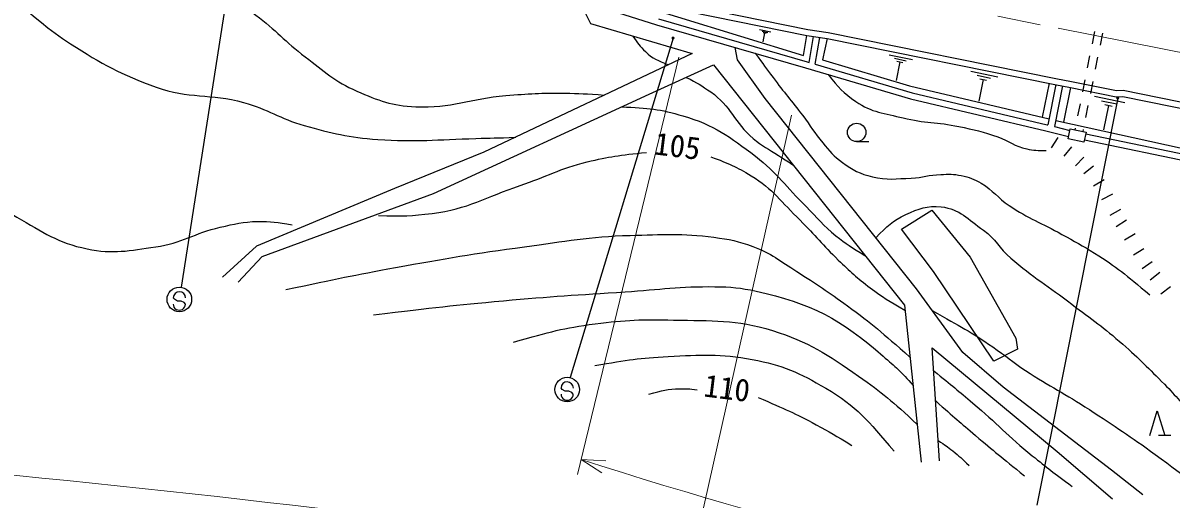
# Model space of a CAD drawing. Units: millimetres, scale not verified. Extents: x 0 to 700000, y -47500 to 447500.
# Drawn here: x 321046 to 414514, y 246901 to 285670 of the extents above; entities that cross this region are included whole.
import ezdxf
from ezdxf.enums import TextEntityAlignment as Align

# ---------------------------------------------------------------- set-up
doc = ezdxf.new("R2010")
doc.units = ezdxf.units.MM
doc.header["$LTSCALE"] = 1000
doc.linetypes.add('CHAIN', pattern=[18.5, 12, -1.5, 3.5, -1.5])
for name, color, linetype, lineweight in [('M-STR-HTXT', 7, 'Continuous', 13), ('M-STR-STRC', 7, 'Continuous', 25), ('M-TTL-BAND', 7, 'Continuous', 25), ('S-TTL', 7, 'Continuous', 25)]:
    doc.layers.add(name, color=color, linetype=linetype, lineweight=lineweight)
doc.styles.add('ＭＳ ゴシック', font='')
doc.styles.get('ＭＳ ゴシック').set_extended_font_data('MS Gothic')

msp = doc.modelspace()

# ---------------------------------------------------------------- hatches: boundary and pattern name
at = {"layer": 'M-STR-STRC'}
for points in [[(374009, 284562), (373988, 284567), (373966, 284568), (373944, 284566), (373923, 284560), (373904, 284550), (373886, 284537), (373872, 284521), (373860, 284503), (373851, 284483), (373846, 284461), (373845, 284440), (373847, 284418), (373854, 284397), (373863, 284378), (373876, 284360), (373892, 284345), (373910, 284333), (373930, 284325), (373952, 284320), (373973, 284318), (373995, 284321), (374016, 284327), (374035, 284337), (374053, 284350), (374068, 284366), (374080, 284384), (374088, 284404), (374093, 284425), (374095, 284447), (374092, 284469), (374086, 284490), (374076, 284509), (374063, 284527), (374047, 284542), (374029, 284553)], [(410212, 279677), (410190, 279682), (410169, 279683), (410147, 279680), (410126, 279674), (410107, 279664), (410089, 279651), (410074, 279636), (410062, 279617), (410054, 279597), (410049, 279576), (410047, 279554), (410050, 279533), (410056, 279512), (410066, 279492), (410079, 279475), (410095, 279460), (410113, 279448), (410133, 279439), (410154, 279434), (410176, 279433), (410198, 279436), (410219, 279442), (410238, 279452), (410255, 279465), (410270, 279481), (410282, 279499), (410291, 279519), (410296, 279540), (410297, 279562), (410295, 279583), (410288, 279604), (410279, 279624), (410266, 279641), (410250, 279656), (410232, 279668)]]:
    msp.add_hatch(color=256, dxfattribs=at).paths.add_polyline_path(points)

# ---------------------------------------------------------------- linework, layer by layer
at = {"layer": 'M-STR-HTXT'}
for p, q in [((374445, 282895), (366196, 248895)), ((383615, 278161), (375079, 240137)), ((366492, 250114), (368172, 249033)), ((366492, 250114), (368487, 250018))]:
    msp.add_line(p, q, dxfattribs=at)
for centre, radius, start, end in [((206642, -911935), 1166324, 81.67464, 88.12337), ((512229, 705470), 478109, 252.25265, 265.77513)]:
    msp.add_arc(centre, radius, start, end, dxfattribs=at)
at = {"layer": 'M-STR-STRC'}
for p, q in [((338694, 294643), (333926, 264144)), ((373972, 284431), (365593, 256789)), ((410174, 279546), (403590, 246412)), ((333379, 263166), (333279, 263284)), ((333624, 263026), (333379, 263166)), ((333924, 263024), (333624, 263026)), ((334170, 262912), (333924, 263024)), ((334276, 262776), (334170, 262912)), ((364954, 255829), (364854, 255948)), ((365199, 255690), (364954, 255829)), ((365499, 255688), (365199, 255690)), ((365744, 255576), (365499, 255688)), ((365850, 255440), (365744, 255576))]:
    msp.add_line(p, q, dxfattribs=at)
for centre in [(333778, 263155), (365353, 255819)]:
    msp.add_circle(centre, 1000, dxfattribs=at)
for centre, start, end in [((333779, 263280), 359.55488, 179.55488), ((333776, 262780), 179.55488, 359.55488), ((365354, 255944), 359.55488, 179.55488), ((365350, 255444), 179.55488, 359.55488)]:
    msp.add_arc(centre, 500, start, end, dxfattribs=at)
at = {"layer": 'M-TTL-BAND', "color": 2, "linetype": 'CHAIN', "lineweight": 13}
msp.add_line((369028, 292437), (467117, 272980), dxfattribs=at)
at = {"layer": 'S-TTL'}
for p, q in [((366027, 288065), (367259, 285626)), ((367637, 288156), (384863, 284659)), ((367737, 288646), (384952, 285151)), ((368432, 287995), (384587, 283009)), ((367894, 287007), (372632, 285527)), ((367259, 285626), (375519, 283174)), ((372632, 285527), (384755, 282023)), ((372776, 286006), (384896, 282503)), ((381007, 285135), (381925, 284949)), ((384952, 285151), (386595, 284890)), ((381218, 284997), (381677, 284904)), ((381429, 284859), (381280, 284124)), ((381314, 284882), (381544, 284835)), ((384587, 283009), (384863, 284659)), ((384863, 284659), (386507, 284398)), ((385055, 282456), (385410, 284572)), ((385542, 282313), (385908, 284493)), ((386507, 284398), (386134, 282672)), ((386507, 284398), (405042, 280670)), ((386595, 284890), (405141, 281160)), ((408280, 284962), (408084, 283981)), ((408929, 284838), (408733, 283858)), ((379224, 282654), (379023, 283680)), ((375519, 283174), (358565, 275135)), ((381468, 279506), (379224, 282654)), ((384896, 282503), (385055, 282456)), ((385542, 282313), (393437, 279983)), ((386134, 282672), (393233, 280546)), ((391556, 283076), (393460, 282693)), ((391994, 282790), (392946, 282599)), ((392431, 282504), (392125, 280981)), ((392193, 282552), (392669, 282456)), ((407889, 283000), (407693, 282020)), ((408537, 282877), (408341, 281896)), ((372024, 279869), (377267, 282256)), ((377267, 282256), (392810, 262690)), ((384755, 282023), (393308, 279500)), ((398213, 281737), (400414, 281295)), ((398719, 281407), (399819, 281185)), ((393233, 280546), (404585, 277861)), ((399225, 281076), (398870, 279315)), ((398949, 281131), (399500, 281020)), ((404582, 280762), (404032, 277992)), ((405139, 280650), (404487, 277366)), ((405678, 280540), (405021, 277229)), ((405042, 280670), (406320, 280409)), ((405141, 281160), (406419, 280899)), ((406320, 280409), (405764, 277597)), ((406320, 280409), (410036, 279657)), ((406419, 280899), (410071, 280160)), ((407497, 281039), (407302, 280058)), ((408145, 280916), (407949, 279935)), ((354456, 271770), (372024, 279869)), ((393794, 264013), (381468, 279506)), ((393308, 279500), (404310, 276895)), ((393437, 279983), (404430, 277381)), ((408283, 279706), (410760, 279204)), ((410036, 279657), (410592, 279692)), ((410071, 280160), (410627, 280195)), ((410592, 279692), (425308, 276679)), ((410627, 280195), (425408, 277169)), ((407106, 279078), (406910, 278097)), ((407753, 278955), (407557, 277974)), ((408852, 279333), (410091, 279082)), ((409421, 278960), (409020, 276978)), ((409112, 279022), (409731, 278897)), ((405122, 277739), (424567, 273433)), ((404310, 276895), (406160, 276421)), ((404430, 277381), (404487, 277366)), ((405021, 277229), (406272, 276909)), ((406130, 276231), (406300, 277041)), ((406300, 277041), (407595, 276769)), ((406715, 277116), (406684, 276960)), ((407361, 276993), (407327, 276825)), ((407595, 276769), (407425, 275960)), ((388920, 276007), (389920, 276007)), ((405299, 276346), (404756, 275506)), ((407425, 275960), (406130, 276231)), ((406160, 276421), (406170, 276419)), ((407465, 276151), (416861, 274206)), ((407568, 276640), (416970, 274694)), ((358565, 275135), (351287, 272200)), ((406421, 275585), (405783, 274815)), ((407426, 274749), (406739, 274022)), ((408190, 274007), (407416, 273374)), ((351287, 272200), (340058, 267505)), ((409064, 272886), (408208, 272369)), ((340528, 266645), (354456, 271770)), ((409749, 271724), (408862, 271262)), ((410402, 270489), (409527, 270003)), ((410896, 269607), (410049, 269075)), ((411588, 268498), (410723, 267995)), ((340058, 267505), (337280, 264962)), ((338571, 264571), (340528, 266645)), ((412305, 267278), (411454, 266752)), ((412977, 266223), (412164, 265642)), ((413611, 265336), (412814, 264732)), ((397551, 258823), (393794, 264013)), ((414482, 264194), (413695, 263576)), ((392810, 262690), (394179, 249895)), ((395666, 250013), (395079, 259207)), ((395079, 259207), (405232, 250776)), ((400837, 256006), (397551, 258823)), ((409654, 249250), (400837, 256006)), ((412797, 252071), (413397, 254071)), ((413397, 254071), (413997, 252071)), ((414497, 252071), (413497, 252071)), ((405232, 250776), (409745, 246915)), ((412210, 247241), (409654, 249250))]:
    msp.add_line(p, q, dxfattribs=at)
msp.add_lwpolyline([(392566, 268872), (395044, 270437), (398148, 266603), (401878, 260003), (402008, 259117), (400078, 258125), (395174, 265429)], close=True, dxfattribs=at)
msp.add_circle((388920, 276757), 750, dxfattribs=at)
for points, knots in [([(303153, 298688), (305944, 297759), (306878, 297376), (309118, 296219), (312215, 294619), (313631, 293177), (316395, 291054), (319830, 288417), (321293, 286330), (324925, 283972), (327482, 282312), (329026, 281497), (331889, 280451), (334542, 279482), (336286, 279944), (339010, 279199), (340998, 278655), (341957, 277879), (343940, 277321), (346231, 276675), (347553, 276359), (349926, 276186), (353036, 275959), (354791, 276183), (357908, 276264), (359178, 276297), (359585, 276306), (361159, 276365)], [0, 0, 0, 0, 1, 1, 1, 2, 2, 2, 3, 3, 3, 4, 4, 4, 5, 5, 5, 6, 6, 6, 7, 7, 7, 8, 8, 8, 9, 9, 9, 9]), ([(300363, 288208), (302001, 287401), (302520, 287110), (303807, 286251), (305521, 285108), (306476, 284395), (307837, 282847), (309356, 281118), (309653, 279727), (311123, 277956), (312518, 276277), (313386, 275395), (315036, 273966), (317066, 272206), (318233, 271214), (320553, 269857), (322666, 268621), (323868, 267778), (326265, 267275), (328405, 266826), (329694, 267133), (331860, 267432), (333982, 267724), (335014, 268564), (337103, 269036), (338279, 269301), (338949, 269483), (340155, 269505), (341260, 269526), (341711, 269456), (342972, 269231)], [0, 0, 0, 0, 1, 1, 1, 2, 2, 2, 3, 3, 3, 4, 4, 4, 5, 5, 5, 6, 6, 6, 7, 7, 7, 8, 8, 8, 9, 9, 9, 10, 10, 10, 10]), ([(336393, 288657), (338130, 287620), (338644, 287295), (340005, 286303), (341665, 285095), (342375, 284140), (344022, 282912), (345601, 281735), (346413, 280901), (348221, 280121), (350003, 279353), (351082, 278928), (353021, 278843), (355903, 278718), (357475, 279519), (360350, 279756), (362210, 279909), (363258, 279975), (365124, 279948), (366405, 279929), (366847, 279912), (368400, 279799)], [0, 0, 0, 0, 1, 1, 1, 2, 2, 2, 3, 3, 3, 4, 4, 4, 5, 5, 5, 6, 6, 6, 7, 7, 7, 7]), ([(370707, 284603), (371084, 284001), (371258, 283770), (371720, 283337), (372334, 282762), (372716, 282631), (373579, 282254)], [0, 0, 0, 0, 1, 1, 1, 2, 2, 2, 2]), ([(380657, 283208), (381349, 282244), (381535, 281994), (382110, 281226), (383030, 279998), (383600, 279353), (384527, 278131), (385179, 277272), (385462, 276726), (386162, 275905), (386735, 275232), (387039, 274814), (387762, 274305), (388623, 273698), (389171, 273385), (390196, 273140), (391399, 272853), (392125, 272986), (393361, 273036), (394305, 273074), (394817, 273304), (395761, 273331), (396413, 273351), (396792, 273383), (397430, 273244), (398098, 273099), (398480, 272973), (399065, 272618), (400036, 272030), (400390, 271431), (401334, 270801), (402924, 269740), (403959, 269383), (405629, 268454), (406677, 267871), (407273, 267558), (408290, 266923), (410157, 265757), (410744, 265206), (412794, 263532)], [0, 0, 0, 0, 1, 1, 1, 2, 2, 2, 3, 3, 3, 4, 4, 4, 5, 5, 5, 6, 6, 6, 7, 7, 7, 8, 8, 8, 9, 9, 9, 10, 10, 10, 11, 11, 11, 12, 12, 12, 13, 13, 13, 13]), ([(386609, 281477), (387433, 280408), (387838, 279968), (388851, 279274), (390167, 278371), (391162, 278317), (392711, 277935), (394446, 277507), (395485, 277611), (397232, 277240), (398491, 276972), (399203, 276820), (400415, 276387), (401350, 276054), (401787, 275600), (402762, 275414), (403372, 275297), (403637, 275268), (404345, 275275)], [0, 0, 0, 0, 1, 1, 1, 2, 2, 2, 3, 3, 3, 4, 4, 4, 5, 5, 5, 6, 6, 6, 6]), ([(375031, 281238), (375974, 280795), (376294, 280573), (377041, 280050), (378679, 278906), (378965, 277565), (380484, 276268), (381224, 275637), (381740, 275417), (382553, 274884), (383012, 274582), (383158, 274486), (383733, 274116)], [0, 0, 0, 0, 1, 1, 1, 2, 2, 2, 3, 3, 3, 4, 4, 4, 4]), ([(369770, 278830), (371989, 278763), (372883, 278659), (374781, 278102), (377311, 277359), (378583, 276417), (380676, 274815), (382478, 273435), (383182, 272314), (384798, 270720), (385741, 269789), (386186, 269172), (387223, 268346), (388098, 267650), (388458, 267418), (389592, 266740)], [0, 0, 0, 0, 1, 1, 1, 2, 2, 2, 3, 3, 3, 4, 4, 4, 5, 5, 5, 5]), ([(350000, 270000), (351964, 269905), (352673, 269956), (354367, 270162), (357280, 270517), (358747, 271496), (361527, 272432), (363662, 273150), (364777, 273819), (366966, 274349), (368831, 274800), (369561, 274898), (371817, 275131)], [0, 0, 0, 0, 1, 1, 1, 2, 2, 2, 3, 3, 3, 4, 4, 4, 4]), ([(377034, 274766), (378559, 274221), (379108, 273960), (380321, 273227), (382123, 272138), (382801, 271068), (384312, 269601), (385568, 268382), (386151, 267578), (387416, 266367), (388391, 265433), (388942, 264905), (390024, 264098), (391076, 263313), (391496, 263068), (392853, 262285)], [0, 0, 0, 0, 1, 1, 1, 2, 2, 2, 3, 3, 3, 4, 4, 4, 5, 5, 5, 5]), ([(390477, 268183), (391409, 269130), (391828, 269572), (392929, 270071), (393973, 270544), (394658, 270828), (395798, 270697), (397325, 270521), (397984, 269677), (399241, 268793), (400254, 268080), (400520, 267333), (401458, 266523), (403303, 264931), (404507, 264251), (406440, 262767), (408075, 261512), (409042, 260870), (410587, 259507), (411965, 258291), (412673, 257539), (413978, 256246), (414972, 255263), (415402, 254576), (416482, 253690), (417768, 252636), (418599, 252193), (419978, 251264), (421082, 250521), (421788, 250225), (422821, 249386), (424658, 247895), (425122, 246886), (426551, 244613)], [0, 0, 0, 0, 1, 1, 1, 2, 2, 2, 3, 3, 3, 4, 4, 4, 5, 5, 5, 6, 6, 6, 7, 7, 7, 8, 8, 8, 9, 9, 9, 10, 10, 10, 11, 11, 11, 11]), ([(342460, 263954), (346743, 264876), (347884, 265112), (351381, 265754), (355460, 266503), (357755, 266885), (361866, 267436), (365219, 267886), (367093, 268286), (370474, 268375), (373141, 268446), (374656, 268559), (377302, 268219), (378563, 268057), (379279, 267914), (380471, 267469), (381975, 266907), (382686, 266291), (384044, 265434), (385689, 264398), (386596, 263791), (388166, 262643), (390245, 261124), (390907, 260514), (393262, 258463)], [0, 0, 0, 0, 1, 1, 1, 2, 2, 2, 3, 3, 3, 4, 4, 4, 5, 5, 5, 6, 6, 6, 7, 7, 7, 8, 8, 8, 8]), ([(349597, 261900), (354685, 262510), (356027, 262675), (360161, 263048), (364028, 263396), (366199, 263531), (370073, 263778), (372925, 263960), (374519, 264232), (377377, 264195), (378699, 264179), (379449, 264108), (380741, 263830), (385174, 262879), (387661, 261524), (391071, 258535), (392073, 257656), (392528, 257311), (393510, 256148)], [0, 0, 0, 0, 1, 1, 1, 2, 2, 2, 3, 3, 3, 4, 4, 4, 5, 5, 5, 6, 6, 6, 6]), ([(395076, 262242), (397448, 260908), (398143, 260558), (399993, 259297), (401058, 258571), (401594, 258076), (402671, 257367), (404660, 256058), (405879, 255489), (407870, 254185), (409988, 252797), (411178, 252021), (413226, 250533), (415943, 248559), (416807, 247795), (419939, 245159)], [0, 0, 0, 0, 1, 1, 1, 2, 2, 2, 3, 3, 3, 4, 4, 4, 5, 5, 5, 5]), ([(360980, 259680), (364016, 260534), (364991, 260822), (367631, 261166), (370104, 261489), (371515, 261545), (374009, 261479), (377174, 261396), (379042, 261547), (382069, 260619), (385029, 259710), (386530, 258671), (389072, 256902), (391056, 255521), (391777, 254911), (393850, 252971)], [0, 0, 0, 0, 1, 1, 1, 2, 2, 2, 3, 3, 3, 4, 4, 4, 5, 5, 5, 5]), ([(367592, 257763), (370352, 258247), (371225, 258381), (373578, 258506), (376250, 258648), (377796, 258771), (380425, 258271), (382893, 257802), (384250, 257203), (386412, 255924), (388952, 254420), (389813, 253308), (391967, 250798)], [0, 0, 0, 0, 1, 1, 1, 2, 2, 2, 3, 3, 3, 4, 4, 4, 4]), ([(395198, 257340), (396752, 256088), (397156, 255750), (398391, 254706), (400315, 253080), (401256, 252010), (403217, 250428), (404467, 249420), (404896, 249083), (406477, 247924)], [0, 0, 0, 0, 1, 1, 1, 2, 2, 2, 3, 3, 3, 3]), ([(372013, 255454), (373137, 255731), (373525, 255872), (374517, 255884), (375068, 255891), (375288, 255888), (375926, 255806)], [0, 0, 0, 0, 1, 1, 1, 2, 2, 2, 2]), ([(380895, 255180), (383170, 254184), (383832, 253925), (385629, 252950), (386779, 252326), (387173, 252104), (388524, 251268)], [0, 0, 0, 0, 1, 1, 1, 2, 2, 2, 2]), ([(395355, 254886), (396913, 253512), (397320, 253157), (398600, 252072), (400139, 250765), (400648, 250359), (402591, 248785)], [0, 0, 0, 0, 1, 1, 1, 2, 2, 2, 2]), ([(395560, 251668), (396133, 251289), (396300, 251173), (396748, 250820), (397297, 250386), (397473, 250207), (398078, 249620)], [0, 0, 0, 0, 1, 1, 1, 2, 2, 2, 2])]:
    msp.add_open_spline(points, degree=3, knots=knots, dxfattribs=at)

# ---------------------------------------------------------------- texts
at = {"layer": 'S-TTL', "style": 'ＭＳ ゴシック'}
for s, p in [('105', (374151, 274201)), ('110', (378186, 254486))]:
    msp.add_text(s, height=1833, rotation=352.945, dxfattribs=at).set_placement(p, align=Align.BOTTOM_CENTER)

doc.saveas('drawing.dxf')
